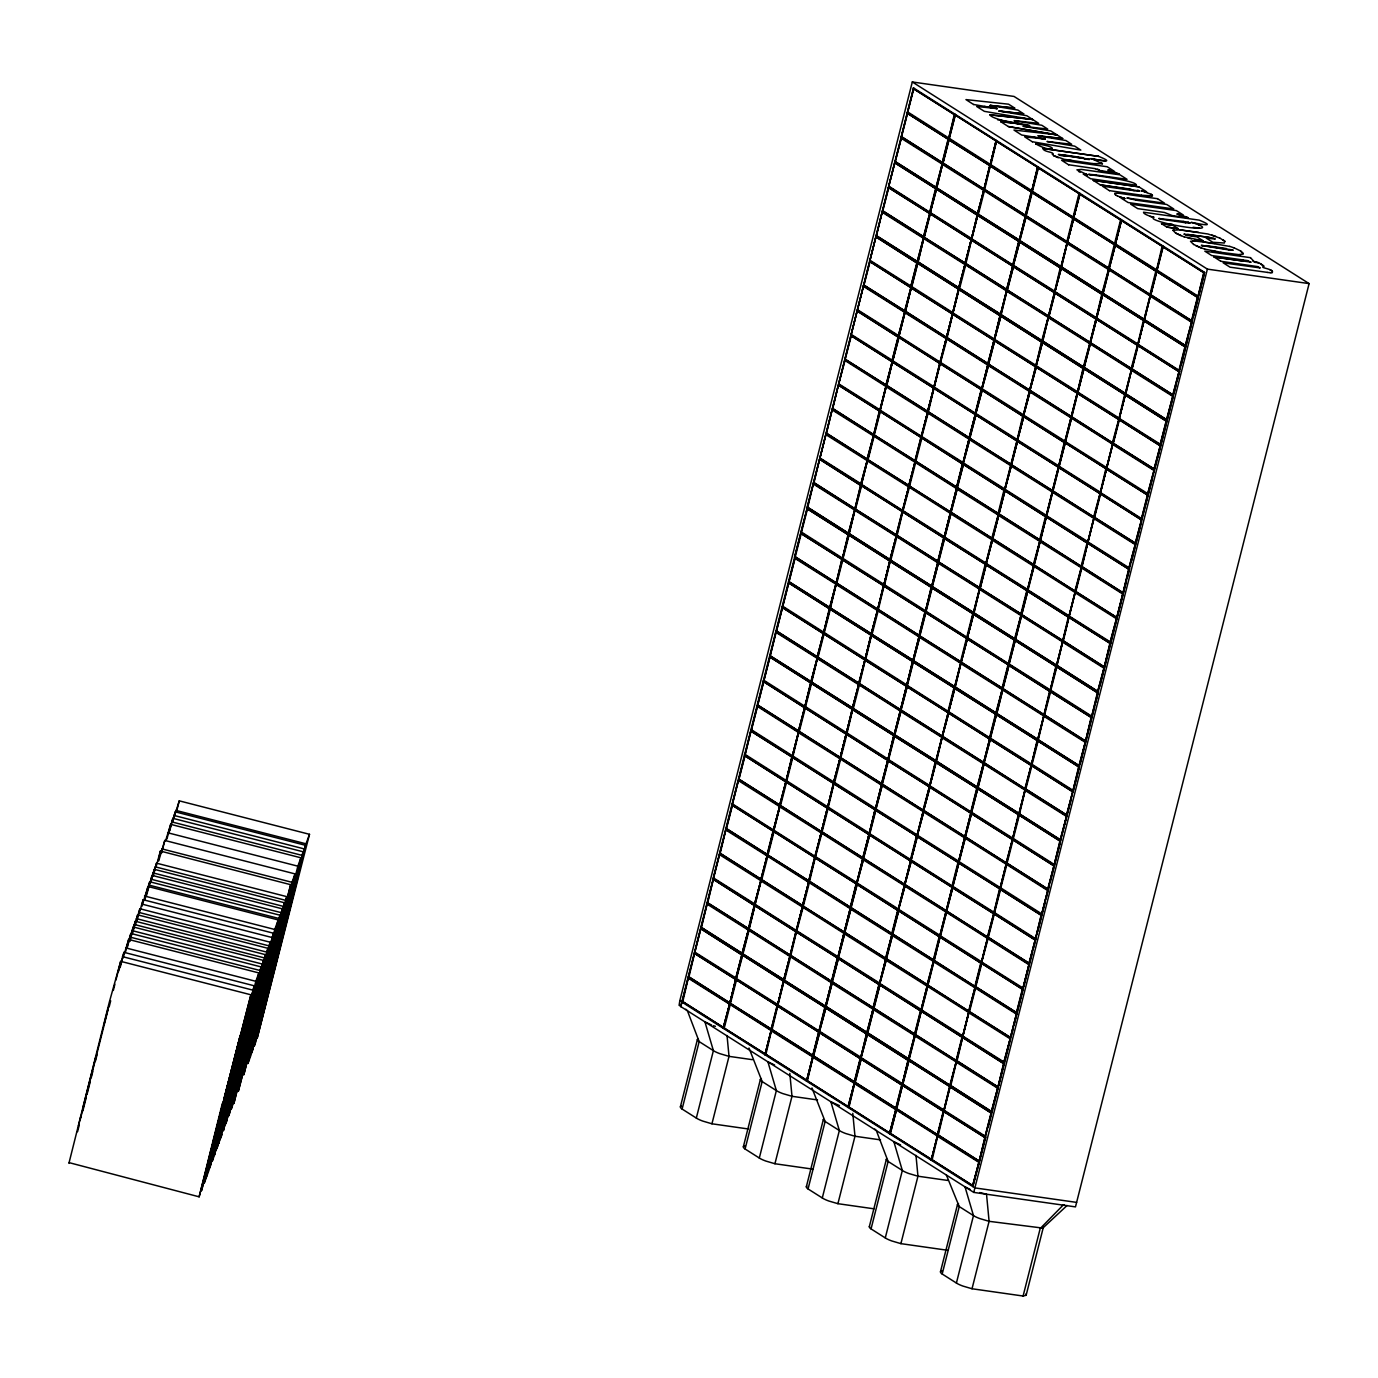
<?xml version="1.0" encoding="UTF-8"?>
<svg xmlns="http://www.w3.org/2000/svg" width="1378" height="1378" viewBox="0 0 1378 1378"><rect width="100%" height="100%" fill="white"/><g stroke="black" fill="none" stroke-linecap="round" stroke-linejoin="round"><path stroke-width="1.5" d="M68.9 1163.376L109.275 1002.323L120.678 961.344L250.917 994.795L199.138 1196.827L69.296 1162.688M199.138 1196.827L222.392 1103.227M78.443 1126.015L80.716 1116.714M158.47 860.13L160.399 851.07L290.741 884.71L247.73 1054.067L252.794 1033.466A1984.234 37.413 -75.6 0 1 275.187 944.981L281.198 921.796L253.879 1030.417M211.368 1148.46L208.509 1160.552L240.289 1035.205L223.667 1099.816M120.299 966.943L123.968 952.336L254.207 985.787L205.494 1179.792L204.168 1183.426L213.573 1146.065L201.481 1190.764L254.207 985.787M141.589 906.001L143.157 899.731L273.395 933.199L223.357 1130.821L232.761 1093.477L231.728 1096.302M243.286 1064.143L233.864 1103.52L286.745 896.63L156.506 863.162L153.096 875.047M83.266 1106.534L92.912 1068.381M93.428 1066.365L95.702 1057.391M80.113 1120.09L107.949 1010.057M77.564 1131.7L79.149 1125.464M82.835 1110.926L85.987 1098.455M87.038 1094.304L90.19 1081.851M91.241 1077.682L92.808 1071.464M95.444 1061.06L97.028 1054.842M109.12 1007.06L110.688 1000.824M113.323 990.438L114.891 984.202M115.941 980.051L120.678 961.344M123.055 957.934L128.654 939.469L258.892 972.937L208.956 1170.301L205.89 1178.672L255.843 981.308L258.892 972.937M125.501 951.94L128.654 939.469M126.948 947.358L130.858 933.457L261.097 966.908L242.218 1041.492L263.456 960.414L133.218 926.963L129.291 940.933M127.189 947.961L130.858 933.457M129.549 941.519L133.218 926.963M129.945 941.071L135.32 921.245L265.558 954.696L234.622 1076.786L267.883 948.305L137.645 914.854L132.564 933.147M132.701 931.58L135.32 921.245M136.077 921.072L137.645 914.854M135.406 924.81L139.884 908.739L270.105 942.207L218.861 1143.172L270.105 942.207M136.715 921.21L139.884 908.739M141.968 906.104L147.997 886.502L278.235 919.953L225.923 1123.811L274.756 929.478L278.235 919.953M144.931 898.594L147.997 886.502M144.879 899.524L149.72 881.765L279.958 915.216L249.022 1037.324L282.301 908.825L152.062 875.374L146.43 895.752M147.635 890.033L149.72 881.765M150.478 881.61L152.062 875.374M150.357 883.212L154.267 869.311L284.505 902.762L253.207 1026.438M151.666 879.612L154.267 869.311M153.354 875.667L156.506 863.162M158.677 860.957L164.809 840.442L295.047 873.91L243.785 1074.892L291.981 882.299L295.047 873.91M161.657 852.913L164.809 840.442M165.584 840.787L170.683 824.354L300.921 857.805L250.968 1055.169L247.919 1063.54L297.855 866.176L300.921 857.805M166.996 838.892L170.683 824.354M168.443 834.31L172.87 818.325L303.108 851.776L284.247 926.378L305.485 845.3L175.247 811.831L172.353 821.65M169.735 830.762L172.87 818.325M172.612 822.218L175.247 811.831M173.749 818.429L179.261 800.842L309.499 834.31L257.186 1038.151L297.424 879.112L296.322 882.144M176.711 810.936L179.261 800.842M213.504 1139.985L250.917 994.795M261.097 966.908L209.869 1167.803L232.934 1079.491L212.212 1161.378L213.521 1157.778L263.456 960.414M265.558 954.696L214.434 1155.264L248.66 1023.027L216.759 1148.908L217.948 1145.669L267.883 948.305M263.06 973.126L240.892 1060.285M279.958 915.216L228.851 1115.801L263.06 983.565L231.177 1109.445L232.348 1106.189L282.301 908.825M284.505 902.762L243.2 1066.589L286.745 896.63M303.108 851.776L251.881 1052.671L274.945 964.359L254.224 1046.264L255.533 1042.664L306.019 843.818L309.499 834.31M1076.614 1202.391L974.901 1187.905L679.819 1000.755L912.305 81.974L1014.036 96.443L1309.1 283.61L1075.477 1206.887L973.746 1192.401L680.766 1006.56L913.666 87.847M680.766 1006.56L707.327 903.296L998.206 1087.793L988.302 1126.911M748.736 928.772L707.396 902.762L713.304 879.388L707.706 902.797L748.736 928.772L754.541 905.398M720.298 853.395L761.242 879.353L720.212 853.378L725.81 829.969L713.167 878.527L1004.459 1063.075L715.371 879.732M726.085 829.16L1016.964 1013.657L726.085 829.16L795.003 558.211L788.991 581.568M807.095 508.74L848.021 534.698L842.526 558.124L848.331 534.733L807.095 508.74L794.451 557.28L1085.743 741.846L796.656 558.486M860.837 485.314L854.928 508.689L814.002 482.713L819.6 459.322L806.957 507.862L1098.249 692.428L1095.648 702.728M819.876 458.495L1110.754 643.009L819.876 458.495L888.379 187.494L929.719 213.521L923.708 236.861M1176.933 381.482L1179.534 371.182L888.655 186.685L901.298 138.127L895.287 161.484M1189.438 332.064L1192.039 321.763L901.16 137.266L913.39 88.657L954.73 114.684L948.719 138.024M682.782 1001.651L723.622 1027.609L682.782 1001.651L688.294 978.242L729.634 1004.252L723.312 1027.557L729.53 1004.235M735.783 979.534L729.875 1002.891L688.948 976.933L694.546 953.524L735.886 979.551L694.856 953.576M742.484 953.49L701.454 927.515L707.052 904.106L748.392 930.133L742.07 953.421L748.288 930.116M726.568 828.678L767.494 854.653L726.464 828.66L732.476 805.32L773.402 831.279L767.391 854.636M779.896 805.217L785.804 781.843L744.981 755.902L738.97 779.242L780 805.217L739.073 779.259M745.222 754.541L750.821 731.132L792.161 757.142L751.131 731.167M751.475 729.823L757.487 706.483L798.413 732.441L792.402 755.781M798.654 731.081L804.563 707.724L763.739 681.765L757.728 705.123L798.758 731.098L757.831 705.123M763.98 680.405L769.992 657.065L810.919 683.023L804.907 706.363M770.233 655.687L775.831 632.295L817.171 658.305L811.16 681.662L769.923 655.652L810.85 681.61L817.171 658.305M817.412 656.944L823.321 633.587L782.497 607.629L776.486 630.986L817.516 656.961L776.589 631.003M782.738 606.268L788.75 582.928L829.677 608.887L823.665 632.244M801.255 533.51L795.244 556.85L836.274 582.825L842.079 559.451L800.842 533.441L842.182 559.468M801.496 532.149L807.508 508.792M807.749 507.431L813.347 484.022L854.687 510.049L848.366 533.355L854.584 510.032M867.537 459.27L826.507 433.295L832.105 409.886L873.445 435.913L867.124 459.219L873.342 435.896M879.595 411.195L873.686 434.552L832.76 408.594L838.358 385.185L879.698 411.195L838.668 385.22M845.265 359.176L851.277 335.819L892.1 361.759L886.192 385.134L844.955 359.124L886.295 385.151M864.023 285.039L870.035 261.682L910.858 287.64L904.95 310.997L863.713 284.988L905.053 311.015M876.529 235.621L882.127 212.212L923.363 238.222L917.455 261.579L876.219 235.569L917.145 261.527L923.467 238.222M882.885 210.92L923.811 236.878L882.781 210.903L888.793 187.563M942.466 162.742L948.374 139.367L907.551 113.427L901.539 136.767L942.569 162.742L901.643 136.784M907.792 112.066L913.803 88.709M680.405 1106.758L697.457 1039.322M748.116 1128.944L711.944 1123.793L702.78 1121.089A17.552 3.29 14.2 0 1 696.338 1118.075L682.11 1109.049L699.163 1041.613L687.433 1010.797L685.848 1009.247M696.321 1118.075L713.391 1050.639L704.933 1021.89L711.616 1025.043M729.978 1002.908L735.473 979.482M736.231 978.191L694.891 952.181L700.799 928.806L741.726 954.782L735.818 978.139L742.036 954.816M748.323 928.72L754.231 905.363L713.304 879.388M760.828 879.302L767.15 855.996L725.81 829.969M767.081 854.584L772.989 831.227M779.586 805.165L785.908 781.86L744.981 755.902M791.747 757.09L786.252 780.516L745.326 754.558M798.344 731.029L804.666 707.724L763.739 681.765M810.505 682.954L805.01 706.38L764.084 680.422M817.102 656.91L823.424 633.604L782.497 607.629M829.263 608.835L823.768 632.244L782.842 606.286M836.274 582.825L841.769 559.416M855.032 508.706L860.527 485.28L819.6 459.322M873.79 434.57L879.285 411.144M885.882 385.082L892.203 361.777L851.277 335.819M892.548 360.433L851.208 334.406L857.116 311.049L898.043 337.007L892.134 360.381L898.353 337.059M904.64 310.963L910.961 287.657L870.035 261.682M911.306 286.297L869.966 260.287L875.874 236.913L916.801 262.888L910.892 286.245L917.111 262.922M923.398 236.827L929.719 213.521L888.379 187.494M935.559 188.752L929.65 212.109L888.724 186.151L894.632 162.793L935.972 188.803L929.961 212.16M942.156 162.69L948.064 139.333M913.39 88.657L954.317 114.615L948.822 138.041L907.895 112.083M754.989 904.071L713.649 878.044L719.557 854.687L760.897 880.697L754.576 904.002L760.794 880.697M761.138 879.336L767.046 855.979M773.644 829.918L779.552 806.561L738.315 780.551L732.407 803.908L773.334 829.883L779.655 806.578M786.149 780.499L792.057 757.142M835.826 584.169L829.918 607.526L788.681 581.516L829.608 607.474L835.929 584.169L794.589 558.159M861.284 483.988L819.944 457.961L825.853 434.604L867.193 460.631L860.871 483.936L867.089 460.614M879.939 409.834L885.847 386.477M898.8 335.732L857.461 309.706L863.369 286.348L904.709 312.358L898.387 335.664L904.605 312.341M942.121 164.085L936.213 187.442L894.977 161.433L935.903 187.408L942.225 164.103L900.885 138.076M755.161 905.794L796.208 931.769L790.283 955.126L749.253 929.151L754.868 905.759L723.45 1028.436L955.212 114.202L754.713 904.881M724.242 1028.005L730.254 1004.648L771.198 1030.606L765.772 1052.034M730.495 1003.287L736.507 979.947L777.45 1005.906L771.525 1029.263L730.185 1003.253L771.525 1029.263M743 953.869L749.012 930.512L789.956 956.487L784.03 979.844L742.69 953.817L784.03 979.844M761.862 879.75L802.788 905.708L761.758 879.732L767.77 856.393L808.714 882.351L803.288 903.761M768.011 855.032L774.023 831.675L814.966 857.633L809.041 881.007L767.701 854.98L809.041 881.007M786.528 782.256L780.516 805.613L821.546 831.589L827.472 808.214L786.528 782.256L827.368 808.197L821.546 831.589M786.769 780.895L792.781 757.538L833.724 783.514L827.799 806.871L833.311 783.445M793.022 756.178L798.637 732.786L839.977 758.796L833.656 782.101L839.977 758.796M805.286 708.12L799.274 731.477L840.304 757.452L846.23 734.095L805.286 708.12L846.126 734.078L840.304 757.452M805.527 706.759L811.539 683.419L852.482 709.377L847.057 730.788M811.78 682.058L817.395 658.65L858.632 684.659L852.414 707.965L858.735 684.659M859.562 681.369L864.988 659.959L824.044 634.001L818.032 657.34L859.062 683.316L818.136 657.358M824.285 632.623L830.297 609.283L871.24 635.241L865.315 658.615L870.827 635.189M830.538 607.922L836.153 584.513L877.493 610.54L871.172 633.846L877.493 610.54M842.802 559.864L836.79 583.204L877.82 609.179L883.746 585.822L842.406 559.795L883.746 585.822M843.043 558.503L849.055 535.146L889.999 561.122L884.073 584.479L889.585 561.053M849.296 533.786L854.911 510.377L896.251 536.404L889.93 559.709L896.251 536.404M855.549 509.085L861.56 485.728L902.504 511.686L896.578 535.06L855.238 509.033L896.578 535.06M868.054 459.649L874.065 436.309L915.009 462.267L909.084 485.642L867.744 459.615L909.084 485.642M874.307 434.948L880.318 411.591L921.262 437.567L915.336 460.924L873.996 434.897L915.336 460.924M886.915 385.547L927.842 411.505L886.812 385.53L892.427 362.121L933.664 388.131M946.6 337.369L952.525 314.012L946.6 337.369L905.57 311.394L911.185 287.985L952.422 313.995M911.823 286.676L917.834 263.336L958.778 289.294L952.853 312.668L958.365 289.242M959.105 287.95L918.179 261.992L923.691 238.566L965.031 264.593L958.709 287.899L965.031 264.593M924.328 237.257L930.339 213.917L971.18 239.858L965.358 263.232L924.018 237.223L965.358 263.232M936.833 187.839L942.449 164.43L983.789 190.457L977.467 213.762L983.789 190.457M949.097 139.781L943.086 163.138L984.116 189.113L990.041 165.739L948.701 139.729L990.041 165.739M949.339 138.42L955.35 115.08L996.294 141.038L990.369 164.395L995.881 140.969M711.944 1123.793L729.014 1056.358L727.033 1035.515M984.323 106.45L997.276 108.621L973.66 104.487M1062.696 138.592L1038.099 135.854L1062.714 138.523L1050.759 130.927L1022.976 126.259L1047.676 129.067L1041.837 125.277L1014.105 120.627L1038.685 123.365L1026.748 115.7L998.964 111.015L1023.665 113.84L1017.825 110.051L990.093 105.4L1014.69 108.07L1008.593 104.194L965.961 99.595L973.643 104.556M989.972 114.839L1032.604 119.421L989.972 114.839C993.383 122.625 1072.497 131.961 997.655 119.783M771.129 1029.211L777.037 1005.837M777.778 1004.562L736.438 978.535L742.759 955.23L783.29 981.136L777.778 1004.562L783.703 981.188L742.656 955.212M783.634 979.792L789.956 956.487M790.283 955.126L795.795 931.717L754.868 905.759M802.392 905.656L808.714 882.351M808.645 880.938L814.553 857.581M852.069 709.326L846.557 732.734L805.63 706.776M858.666 683.264L864.988 659.959L824.044 634.001M877.82 609.179L883.332 585.771M896.182 534.991L902.09 511.634M908.688 485.573L915.009 462.267M914.94 460.872L920.848 437.498M927.446 411.436L933.767 388.148L928.341 409.559M934.095 386.787L892.755 360.778L899.076 337.472L939.607 363.379L934.095 386.787L940.02 363.43L898.973 337.455M964.962 263.181L971.283 239.875L930.339 213.917M971.611 238.532L930.271 212.505L936.592 189.199L977.123 215.106L971.611 238.532L977.536 215.175L936.489 189.182M984.116 189.113L989.628 165.687M1008.386 126.518L1056.823 134.872L1008.369 126.587L1000.704 121.643L1021.287 123.848M796.536 930.426L802.461 907.068L761.121 881.042L755.196 904.399L796.139 930.374L802.461 907.068M815.294 856.289L821.219 832.932L779.879 806.905L773.954 830.279L814.898 856.238L821.219 832.932M902.831 510.342L908.757 486.985L867.417 460.958L861.491 484.333L902.435 510.291L908.757 486.985M921.589 436.206L927.515 412.849L886.175 386.822L880.249 410.196L921.193 436.154L927.515 412.849M940.847 360.14L946.273 338.712L904.933 312.703L899.007 336.06L939.951 362.018L946.273 338.712M805.045 1079.198L765.892 1054.377L771.404 1030.951L812.744 1056.978L806.836 1080.335M772.145 1029.659L813.089 1055.617L772.059 1029.642L777.657 1006.233L818.997 1032.26L777.967 1006.284M784.564 980.223L790.576 956.883L831.502 982.841L825.594 1006.198L784.254 980.189L825.181 1006.147M790.92 955.522L831.847 981.498L790.817 955.522L796.415 932.114L837.755 958.123L796.725 932.148M803.322 906.087L809.334 882.747L850.26 908.705L844.352 932.079L803.012 906.052L843.939 932.01M809.678 881.403L850.605 907.361L809.575 881.386L815.173 857.977L856.513 884.004L815.483 858.029M862.697 857.874L869.018 834.568L828.092 808.61L822.08 831.967L863.11 857.943L822.184 831.985M828.333 807.25L833.931 783.841L875.271 809.868L834.241 783.893M834.586 782.549L840.597 759.192L881.524 785.15L875.616 808.524L834.689 782.549M881.455 783.755L887.776 760.449L846.85 734.491L840.838 757.831L881.868 783.806L840.942 757.848M847.091 733.113L852.689 709.722L894.029 735.731L852.999 709.756M853.344 708.413L859.355 685.055L900.282 711.031L894.374 734.388L853.034 708.361L894.27 734.371M906.431 686.296L865.195 660.286L859.596 683.695L900.523 709.67M865.849 658.994L871.447 635.585L912.787 661.595L871.757 635.62M872.102 634.276L878.113 610.936L919.04 636.894L913.132 660.251L871.792 634.242L913.028 660.234M884.263 586.201L925.293 612.176L883.953 586.167L878.354 609.576L919.384 635.551L878.458 609.576M884.607 584.858L890.205 561.449L931.545 587.476L890.515 561.501M890.86 560.14L896.871 536.8L937.798 562.758L931.89 586.115L890.55 560.105L931.786 586.115M897.216 535.456L938.142 561.414L897.112 535.439L902.711 512.03L944.051 538.057L903.021 512.082M909.618 486.021L915.629 462.663L956.556 488.622L950.648 511.996L909.308 485.969L950.234 511.927M928.479 411.901L969.406 437.859L928.376 411.884L933.974 388.475L975.211 414.485M947.237 337.765L988.164 363.723L947.134 337.748L952.732 314.339L993.969 340.349M959.639 288.329L965.651 264.989L1006.577 290.947L1000.669 314.305L959.329 288.295L1000.566 314.287M965.995 263.629L1006.922 289.604L965.892 263.629L971.49 240.22L1012.727 266.212M978.397 214.193L984.409 190.853L1025.335 216.811L1019.427 240.168L978.087 214.158L1019.324 240.168M990.558 166.118L1031.588 192.11L990.248 166.083L984.65 189.492L1025.68 215.468L984.753 189.509M990.903 164.774L996.501 141.366L1037.841 167.393L996.811 141.417M743.379 1146.703L760.449 1079.267M813.227 1169.199L774.936 1163.738L765.772 1161.034A17.552 3.29 14.2 0 1 759.312 1158.02L776.365 1090.584L767.908 1061.835L774.608 1064.987M1032.811 119.628L984.357 111.342L976.675 106.485L997.276 108.621M1038.099 135.854L1065.849 140.504L1071.688 144.294L1046.987 141.486L1074.754 146.154L1080.834 150.099L1032.398 141.745M774.936 1163.738L791.988 1096.302L789.818 1073.376M812.675 1055.565L818.584 1032.208M824.836 1007.49L818.928 1030.847L778.002 1004.889L783.91 981.532L825.25 1007.542L784.22 981.567M831.434 981.429L837.342 958.072M850.192 907.31L856.1 883.935M874.858 809.816L869.363 833.225L828.436 807.267M893.616 735.68L888.121 759.106L847.194 733.13M900.626 709.67L906.535 686.313L865.608 660.355M912.374 661.543L906.879 684.969L865.952 659.011M918.971 635.482L924.879 612.125M931.132 587.407L925.637 610.833L884.71 584.875M937.729 561.363L943.637 537.988M956.487 487.226L962.395 463.869L921.882 437.963L915.87 461.303L956.9 487.278L915.974 461.32M968.992 437.808L975.314 414.502L934.387 388.527M981.153 389.733L975.245 413.09L934.318 387.132L940.227 363.775L981.567 389.785L940.537 363.809M987.75 363.671L994.072 340.366L953.145 314.408M994.313 339.005L953.076 312.995L958.985 289.638L999.911 315.596L994.416 339.022M1006.508 289.535L1012.83 266.23L971.903 240.272M1018.669 241.46L1012.761 264.834L971.835 238.859L977.743 215.502L1019.083 241.529L978.053 215.554M1025.266 215.416L1031.175 192.042M1037.427 167.341L1031.933 190.75L991.006 164.792M848.28 1106.672L807.043 1080.679L812.968 1057.305L807.353 1080.714L847.987 1106.637L854.308 1083.332L812.968 1057.305M813.296 1055.961L819.617 1032.656L813.606 1055.996L854.636 1081.988L813.709 1056.013M819.548 1031.244L825.87 1007.938L819.548 1031.244L860.888 1057.27L866.4 1033.844L825.474 1007.886M825.801 1006.543L832.123 983.237L826.111 1006.577L867.141 1032.553L826.214 1006.595M832.054 981.825L838.375 958.52L832.364 981.877L873.394 1007.852L832.467 981.894M844.232 933.75L885.572 959.777L879.646 983.134L838.306 957.124L844.628 933.819L838.616 957.159M844.559 932.406L850.881 909.101L844.869 932.458L885.899 958.433L844.972 932.458M850.812 907.706L857.133 884.4L851.122 907.74L892.152 933.716L851.225 907.757M857.064 882.988L863.386 859.683L857.064 882.988L898.404 909.015L904.33 885.641L862.99 859.631M904.261 884.245L863.317 858.27L869.639 834.965L910.582 860.94L904.657 884.297L863.627 858.322L869.639 834.965M916.422 836.17L910.514 859.527L869.57 833.569L875.495 810.195L916.835 836.222L875.495 810.195M881.748 785.494L923.088 811.521L917.162 834.879L875.822 808.852L882.144 785.546L876.132 808.903M923.019 810.109L882.075 784.151L888 760.777L929.34 786.804L923.019 810.109L882.385 784.185L888.397 760.845M929.564 785.443L888.328 759.433L894.253 736.076L935.593 762.086L894.253 736.076M935.817 760.725L894.58 734.732L900.902 711.427L894.89 734.767M941.777 735.973L900.833 710.014L907.155 686.709L948.098 712.667L942.173 736.041L901.143 710.049L907.155 686.709M953.938 687.898L948.03 711.272L907.086 685.297L913.011 661.94L954.351 687.966L913.011 661.94M954.575 686.606L913.338 660.596L919.66 637.291L913.648 660.63M925.913 612.573L919.901 635.93L960.931 661.905L919.591 635.878L925.516 612.521L966.856 638.548L925.516 612.521M972.696 613.778L966.788 637.136L925.844 611.177L931.769 587.803L973.109 613.83L931.769 587.803M938.022 563.102L979.362 589.112L973.436 612.487L932.096 586.46L938.418 563.154L932.406 586.511M938.349 561.759L979.689 587.769L938.349 561.759L944.274 538.385L985.615 564.412L944.274 538.385M950.527 513.684L991.867 539.694L985.942 563.068L944.602 537.041L950.923 513.736L944.912 537.076M950.854 512.323L957.176 489.018L951.165 512.375L992.194 538.35L951.268 512.392M957.107 487.623L963.429 464.317L957.417 487.657L998.447 513.632L957.521 487.674M963.36 462.905L969.681 439.599L963.36 462.905L1004.7 488.932L1010.625 465.575L969.285 439.548M969.612 438.204L975.934 414.899L1016.878 440.857L1010.952 464.214L969.612 438.204L1010.556 464.162M975.865 413.486L982.187 390.181L975.865 413.486L1017.205 439.513L1022.717 416.087L981.791 390.129M982.118 388.768L988.439 365.48L982.118 388.768L1023.458 414.795L1029.383 391.438L988.043 365.411M988.37 364.068L994.692 340.762L1035.636 366.72L1029.71 390.095L988.37 364.068L1029.314 390.026M994.623 339.35L1000.945 316.044L994.623 339.35L1035.963 365.377L1041.475 341.951L1000.549 315.993M1042.112 340.659L1000.876 314.649L1006.801 291.275L1001.186 314.684L1041.82 340.607L1048.141 317.302L1006.801 291.275M1007.129 289.931L1013.45 266.626L1054.394 292.584L1048.469 315.958L1007.129 289.931L1048.072 315.889M1013.381 265.231L1019.703 241.925L1013.381 265.231L1054.721 291.24L1060.233 267.832L1019.307 241.856M1060.871 266.522L1019.634 240.513L1025.955 217.207L1019.944 240.564M1032.208 192.507L1026.197 215.846L1067.227 241.822L1025.887 215.795L1031.812 192.438L1073.152 218.465L1031.812 192.438M1078.991 193.695L1073.083 217.052L1032.139 191.094L1038.065 167.737L1079.405 193.747L1038.065 167.737M1032.38 141.813L1024.715 136.87L1045.299 139.075L1021.649 135.01L1013.984 130.066L1056.599 134.717M1042.974 148.445L1098.645 156.369L1042.974 148.445C1043.146 152.166 1055.892 152.08 1052.241 154.284M869.88 833.604L875.891 810.264M888.638 759.485L894.649 736.128M907.396 685.348L913.407 661.991M926.154 611.212L932.165 587.872M938.659 561.793L944.671 538.453M969.923 438.238L975.934 414.899M988.681 364.102L994.692 340.762M1007.439 289.983L1013.45 266.626M1032.449 191.129L1038.461 167.789M1058.39 154.663L1089.74 159.366L1058.545 154.319M806.371 1186.647L823.424 1119.212A19.636 3.686 14.2 0 0 825.164 1121.52L839.357 1130.528A17.552 3.29 14.2 0 0 845.816 1133.56L854.98 1136.247L880.508 1139.882M874.083 1208.833L837.91 1203.683L828.746 1200.996A17.552 3.29 14.2 0 1 822.304 1197.964L808.059 1188.956L825.129 1121.503L811.969 1087.965M1095.389 168.667L1068.673 164.757M822.287 1197.964L839.357 1130.528L830.882 1101.797L839.426 1105.587M1095.992 174.903C1065.091 172.25 1138.073 179.519 1136.264 185.238L1090.618 178.744L1083.435 174.128L1087.363 174.73L1076.907 169.838L1081.454 169.425L1119.969 174.834L1127.049 179.329L1095.975 174.972M854.239 1081.919L860.148 1058.562L819.221 1032.604M866.745 1032.501L873.066 1009.196L831.726 983.169M872.997 1007.783L878.906 984.426L837.979 958.468M885.503 958.365L891.824 935.059L850.484 909.049M891.755 933.664L897.664 910.29L856.737 884.331M935.18 762.034L929.668 785.46M960.535 661.836L966.443 638.479M979.293 587.717L985.201 564.343M991.798 538.298L998.12 514.993L956.78 488.966M998.051 513.581L1003.959 490.224L963.033 464.248M1066.83 241.77L1072.739 218.396M889.843 1133.043L848.607 1107.034L854.515 1083.659L849.02 1107.085L889.533 1132.992L895.855 1109.686L854.515 1083.659M854.86 1082.316L861.181 1059.01L855.273 1082.385L896.2 1108.343L855.273 1082.385M861.112 1057.615L867.434 1034.31L861.112 1057.615L902.452 1083.625L907.947 1060.216L867.02 1034.241M867.365 1032.897L873.686 1009.592L867.778 1032.949L908.705 1058.924L867.778 1032.949M873.618 1008.179L879.939 984.874L874.031 1008.248L914.958 1034.206L874.031 1008.248M879.87 983.479L886.192 960.173L879.87 983.479L921.21 1009.488L927.118 986.131L885.778 960.121M886.123 958.761L892.444 935.455L886.536 958.83L927.463 984.788L886.536 958.83M892.376 934.06L898.697 910.755L892.789 934.112L933.716 960.07L892.789 934.112M898.628 909.342L904.95 886.037L898.628 909.342L939.968 935.369L945.876 911.995L904.536 885.985M945.808 910.6L904.881 884.642L911.202 861.336L952.129 887.294L946.221 910.651L905.191 884.676M957.968 862.525L952.06 885.882L911.134 859.924L917.042 836.567L958.382 862.576L917.042 836.567M917.386 835.206L923.708 811.9L917.386 835.206L958.726 861.233L964.634 837.876L923.294 811.849M964.566 836.463L923.639 810.505L929.961 787.2L970.887 813.158L964.979 836.515L923.949 810.54M976.726 788.388L970.818 811.763L929.892 785.787L935.8 762.43L977.14 788.457L935.8 762.43M977.381 787.079L936.144 761.087L942.052 737.712L936.558 761.138L977.071 787.045L983.392 763.739L942.052 737.712M983.324 762.327L942.397 736.369L948.719 713.063L989.645 739.021L983.737 762.396L942.707 736.42M995.484 714.252L989.576 737.626L948.65 711.668L954.558 688.294L995.898 714.321L954.558 688.294M996.139 712.96L954.902 686.95L960.81 663.593L955.316 687.002L995.829 712.908L1002.15 689.603L960.81 663.593M961.465 662.284L1002.495 688.259L961.155 662.232L967.063 638.875L1008.403 664.902L967.063 638.875M1014.242 640.133L1008.334 663.49L967.408 637.532L973.316 614.175L1014.656 640.184L973.316 614.175M1014.897 638.824L973.66 612.814L979.569 589.457L974.074 612.883L1014.587 638.789L1020.909 615.484L979.569 589.457M979.913 588.113L1021.253 614.123L979.913 588.113L985.821 564.739L1027.161 590.766L985.821 564.739M986.166 563.395L992.487 540.09L986.166 563.395L1027.506 589.422L1033.414 566.048L992.074 540.038M992.418 538.695L998.74 515.389L992.832 538.746L1033.758 564.704L992.832 538.746M998.671 513.977L1004.993 490.671L999.084 514.028L1040.011 540.004L999.084 514.028M1004.924 489.259L1011.245 465.953L1004.924 489.259L1046.264 515.286L1052.172 491.929L1010.832 465.902M1011.176 464.558L1017.498 441.253L1058.425 467.211L1052.516 490.568L1011.176 464.558L1052.103 490.516M1017.429 439.84L1023.751 416.535L1017.429 439.84L1058.769 465.867L1064.264 442.441L1023.337 416.483M1023.682 415.14L1030.003 391.834L1023.682 415.14L1065.022 441.149L1070.93 417.792L1029.59 391.765M1070.861 416.38L1029.934 390.422L1036.256 367.116L1077.183 393.074L1071.274 416.449L1030.244 390.474M1036.187 365.721L1042.509 342.416L1036.187 365.721L1077.527 391.731L1083.022 368.305L1042.095 342.347M1083.676 367.013L1042.44 341.003L1048.348 317.646L1042.853 341.055L1083.366 366.961L1089.688 343.656L1048.348 317.646M1048.692 316.285L1055.014 292.98L1095.941 318.955L1090.032 342.312L1048.692 316.285L1089.619 342.261M1054.945 291.585L1061.267 268.279L1054.945 291.585L1096.285 317.595L1101.78 294.186L1060.853 268.228M1102.434 292.877L1061.198 266.867L1067.106 243.51L1061.611 266.936L1102.124 292.842L1108.446 269.537L1067.106 243.51M1067.761 242.201L1108.79 268.176L1067.45 242.166L1073.359 218.792L1114.699 244.819L1073.359 218.792M1120.538 220.049L1114.63 243.406L1073.703 217.448L1079.611 194.091L1120.951 220.101L1079.611 194.091M911.202 861.336L904.881 884.642M917.455 836.618L911.134 859.924M929.961 787.2L923.639 810.505M936.213 762.482L929.892 785.787M948.719 713.063L942.397 736.369M954.971 688.363L948.65 711.668M967.477 638.927L961.155 662.232M973.729 614.226L967.408 637.532M980.326 588.165L986.235 564.808M1011.59 464.61L1017.498 441.253M1036.256 367.116L1029.934 390.422M1049.106 316.354L1055.014 292.98M1073.772 218.861L1067.45 242.166M1080.025 194.143L1073.703 217.448M1089.257 159.538L1084.848 159.021M1095.2 159.882C1076.321 154.87 1125.085 167.065 1098.645 156.369M1090.601 175.04L1089.74 174.541M1138.814 186.788L1093.167 180.363L1138.796 186.857L1146.014 191.353L1141.673 190.75L1151.147 194.281L1152.404 195.211L1151.491 196.262M837.91 1203.683L854.98 1136.247L852.793 1113.321M1114.836 172.181L1108.015 170.286C1123.225 175.661 1093.099 163.999 1119.332 174.024L1101.315 170.631M1131.08 189.234L1100.23 184.841L1139.761 191.025M1141.484 195.194L1109.497 190.646M1135.972 200.172L1166.701 204.478L1173.763 208.956L1128.117 202.532L1120.917 197.967L1124.844 198.518L1119.573 196.882M895.786 1108.274L901.694 1084.917L860.768 1058.959M908.291 1058.855L914.613 1035.55L873.273 1009.54M914.544 1034.155L920.452 1010.78L879.526 984.822M927.05 984.736L933.371 961.431L892.031 935.404M933.302 960.018L939.21 936.661L898.284 910.686M1002.082 688.208L1007.99 664.833M1020.84 614.071L1026.748 590.714M1033.345 564.653L1039.667 541.347L998.327 515.32M1039.598 539.935L1045.506 516.578L1004.579 490.62M1108.377 268.124L1114.285 244.767M958.606 862.921L999.946 888.931L958.606 862.921L889.671 1133.87L1121.434 219.636L1052.241 491.395M1052.396 492.256L1093.736 518.283L1087.81 541.64L1046.47 515.63L1052.396 492.256L958.451 862.042M896.372 1110.065L890.464 1133.422L931.494 1159.415L937.419 1136.04L896.475 1110.082L890.154 1133.388L931.39 1159.398M902.969 1084.004L908.877 1060.647L949.924 1086.622L908.98 1060.664L902.659 1083.969L943.999 1109.979L949.511 1086.57M915.13 1035.929L909.222 1059.303L949.855 1085.209L908.912 1059.251L914.837 1035.894L956.177 1061.921L949.855 1085.209M921.83 1009.885L927.739 986.527L968.682 1012.485L962.757 1035.86L921.417 1009.833L927.635 986.51M933.888 961.81L927.98 985.167L968.613 1011.09L927.67 985.115L933.595 961.758L974.935 987.785L968.613 1011.09M940.588 935.765L946.497 912.391L987.44 938.366L981.515 961.723L940.175 935.696L946.393 912.391M952.99 886.33L958.899 862.955L952.68 886.278L994.02 912.305L999.532 888.879M959.243 861.612L965.151 838.255L1006.198 864.23L1000.273 887.587L958.933 861.577L965.255 838.272M971.748 812.193L977.657 788.836L1018.704 814.811L977.657 788.836L971.438 812.142L1012.778 838.168L1018.29 814.742M978.001 787.475L983.909 764.118L1024.956 790.094L1019.031 813.468L977.691 787.441L1018.928 813.451M990.506 738.057L996.415 714.7L1037.462 740.675L996.415 714.7L990.196 738.022L1031.536 764.032L1037.048 740.623M996.759 713.356L1002.667 689.982L1043.714 715.957L1037.789 739.331L996.449 713.304L1037.686 739.314M1009.264 663.938L1015.173 640.563L1056.22 666.539L1015.173 640.563L1008.954 663.886L1050.294 689.913L1055.806 666.487M1015.517 639.22L1021.425 615.863L1062.472 641.838L1056.547 665.195L1015.207 639.168L1056.444 665.178M1028.126 589.818L1034.034 566.444L1074.978 592.419L1069.052 615.777L1027.712 589.75L1033.931 566.444M1040.183 541.726L1034.275 565.083L1074.909 591.007L1033.965 565.049L1039.89 541.675L1081.23 567.702L1074.909 591.007M1046.78 515.665L1052.689 492.308M1058.941 467.59L1053.033 490.964L1093.667 516.871L1052.723 490.912L1058.649 467.555L1099.885 493.548M1059.286 466.246L1065.194 442.889L1106.241 468.864L1065.297 442.906L1058.976 466.195L1100.316 492.222L1105.828 468.796M1065.642 441.546L1071.55 418.189L1112.494 444.147L1106.568 467.521L1065.228 441.494L1071.447 418.171M1077.699 393.471L1071.791 416.828L1112.425 442.751L1071.481 416.776L1077.407 393.419L1118.643 419.429M1078.044 392.11L1083.952 368.753L1124.999 394.728L1084.055 368.77L1077.734 392.075L1119.074 418.085L1124.586 394.676M1090.205 344.035L1084.297 367.409L1125.326 393.385L1131.252 370.01L1090.308 344.052L1083.986 367.358L1125.223 393.367M1096.457 319.334L1090.549 342.691L1131.579 368.667L1090.239 342.657L1096.561 319.351L1137.401 345.292L1131.183 368.615M1096.802 317.991L1102.71 294.616L1143.757 320.592L1102.813 294.634L1096.492 317.939L1137.832 343.966L1143.344 320.54M1103.055 293.273L1108.963 269.916L1150.01 295.891L1144.084 319.248L1102.745 293.221L1143.981 319.231M1115.56 243.854L1121.468 220.497L1162.515 246.473L1121.468 220.497L1115.25 243.803L1156.59 269.83L1162.102 246.404M978.104 787.493L984.013 764.135M996.862 713.373L1002.771 689.999M1015.62 639.237L1021.529 615.88M1103.158 293.29L1109.066 269.933M869.346 1226.609L886.416 1159.156M947.702 1250.294L900.902 1243.645L891.738 1240.941A17.552 3.29 14.2 0 1 885.279 1237.926L871.051 1228.9L888.121 1161.465L876.374 1130.649L874.789 1129.099M1137.642 190.198L1138.865 190.543M885.279 1237.909L902.332 1170.473L893.874 1141.742L900.575 1144.877M1150.13 216.415C1160.431 218.792 1143.447 215.381 1143.516 212.212L1199.187 220.135C1225.714 230.953 1176.674 218.568 1195.742 223.649M1157.451 198.69L1118.936 193.264M900.902 1243.645L917.955 1176.209L915.974 1155.35M1158.932 218.43L1160.862 219.119M1172.85 225.251L1161.499 223.701L1172.85 225.32L1178.207 228.645L1166.839 227.094L1178.19 228.714M937.35 1134.645L943.258 1111.271L902.332 1085.313L896.82 1108.739L937.35 1134.645L896.406 1108.67L902.624 1085.364L943.258 1111.271M956.108 1060.509L962.016 1037.152L921.09 1011.176L915.578 1034.602L956.108 1060.509L915.164 1034.551L921.382 1011.228L962.016 1037.152M974.866 986.372L980.774 963.015L939.848 937.057L934.336 960.466L974.866 986.372L933.922 960.414L940.14 937.092L980.774 963.015M987.371 936.954L946.428 910.996L952.749 887.69L946.738 911.03L987.371 936.954L993.693 913.648L952.353 887.621L993.59 913.631M1006.129 862.817L965.186 836.859L971.507 813.554L965.496 836.911L1006.129 862.817L1012.451 839.512L971.111 813.502L1012.348 839.512M1024.888 788.698L983.944 762.723L990.265 739.418L984.254 762.775L1024.888 788.698L1031.209 765.393L989.869 739.366L1031.106 765.376M1043.646 714.562L1002.702 688.604L1009.023 665.298L1003.012 688.638L1044.042 714.614L1049.554 691.205L1008.627 665.229L1049.554 691.205M1062.404 640.425L1021.46 614.467L1062.8 640.494L1068.312 617.068L1027.385 591.11L1068.312 617.068M1081.162 566.289L1087.07 542.932L1046.143 516.974L1040.631 540.4L1081.162 566.289L1040.218 540.331L1046.436 517.008L1087.07 542.932M1093.667 516.871L1099.988 493.565L1059.045 467.607M1112.425 442.751L1118.747 419.446L1077.803 393.471M1149.941 294.479L1108.997 268.521L1115.319 245.215L1109.307 268.555L1149.941 294.479L1155.849 271.121L1114.923 245.163L1155.849 271.121M1035.481 938.642L1041.389 915.285L1000.152 889.275L931.235 1160.224L1162.998 245.99L1000.015 888.397M932.131 1159.811L972.954 1185.752L932.131 1159.811L937.626 1136.385L978.966 1162.395L972.644 1185.7L978.862 1162.395M985.115 1137.677L979.207 1161.034L938.28 1135.076L943.878 1111.667L985.218 1137.694L944.188 1111.719M991.815 1111.633L950.786 1085.657L956.384 1062.249L997.724 1088.275L991.402 1111.581L997.62 1088.258M969.544 1011.521L975.555 988.181L1016.482 1014.139L1010.574 1037.496L969.234 1011.486L1010.16 1037.445M975.9 986.82L1016.826 1012.796L975.796 986.82L981.808 963.463L1022.734 989.421L1016.723 1012.778M1029.228 963.36L1035.136 939.985L994.313 914.045L988.302 937.402L1029.332 963.377L988.405 937.402M994.554 912.684L1000.566 889.327M1000.807 887.966L1006.818 864.626L1047.745 890.584L1041.734 913.941M1047.986 889.223L1053.894 865.866L1013.071 839.908L1007.06 863.265L1048.09 889.241L1007.163 863.283M1013.312 838.547L1019.324 815.208L1060.25 841.166L1054.239 864.506M1019.565 813.847L1025.163 790.438L1066.503 816.448L1060.492 839.805L1019.255 813.795L1060.182 839.753L1066.503 816.448M1066.744 815.087L1072.652 791.73L1031.829 765.789L1025.818 789.129L1066.848 815.104L1025.921 789.146M1032.07 764.411L1038.082 741.071L1079.008 767.029L1072.997 790.386M1038.323 739.71L1043.921 716.302L1085.261 742.329L1079.25 765.668L1038.013 739.659L1078.94 765.634L1085.261 742.329M1050.587 691.653L1044.576 714.993L1085.606 740.968L1091.41 717.593L1050.174 691.584L1091.514 717.611M1050.828 690.292L1056.84 666.935L1097.766 692.91L1091.755 716.25L1097.353 692.841M1057.081 665.574L1062.679 642.165L1103.916 668.175L1097.698 691.498L1104.019 668.192M1069.242 617.499L1110.272 643.474L1068.932 617.465L1063.334 640.873L1104.26 666.831L1110.168 643.474M1075.839 591.438L1081.851 568.098L1122.777 594.056L1116.869 617.43L1075.529 591.403L1116.456 617.361M1128.926 569.338L1123.018 592.695L1082.092 566.737L1087.69 543.328L1129.03 569.355L1088 543.38M1094.597 517.318L1100.609 493.961L1141.432 519.919L1135.524 543.276L1094.287 517.267L1135.627 543.294M1113.355 443.182L1119.367 419.842L1160.19 445.783L1154.282 469.14L1113.045 443.148L1154.385 469.157M1125.86 393.763L1131.459 370.355L1172.799 396.382L1166.477 419.687L1125.55 393.712L1166.787 419.722L1172.695 396.364M1132.216 369.063L1173.143 395.021L1132.113 369.046L1138.125 345.706L1178.948 371.647L1173.04 395.021M1144.618 319.627L1150.217 296.218L1191.557 322.245L1185.545 345.585L1144.308 319.593L1185.235 345.551L1191.557 322.245M1191.798 320.885L1197.706 297.527L1156.883 271.569L1150.871 294.926L1191.901 320.902L1150.975 294.926M1157.124 270.209L1163.135 246.869L1204.062 272.827L1198.05 296.167L1157.227 270.226M1180.791 215.037L1177.105 214.021L1183.375 215.054L1176.312 210.576L1130.649 204.151L1137.728 208.629L1164.462 212.47L1172.316 215.605L1188.387 217.827L1186.441 216.88M1188.198 222.22L1190.265 223.202L1185.39 222.788M1209.298 237.378L1183.891 234.105L1186.372 235.207M940.485 1271.722L957.555 1204.286M1194.76 239.6L1203.166 240.823L1184.339 236.913M1025.938 1294.011A19.757 3.703 14.2 0 1 1026.024 1295.303L1023.096 1296.026L972.024 1288.757L962.86 1286.053A17.552 3.29 14.2 0 1 956.418 1283.039L942.19 1274.013L959.243 1206.577L946.255 1174.693M1228.487 249.849L1201.65 245.525M979.31 1161.051L984.805 1137.625M985.563 1136.35L944.223 1110.323L950.131 1086.966L991.058 1112.924L985.149 1136.282L991.368 1112.959M998.068 1086.915L1003.563 1063.506L962.636 1037.548L957.038 1060.939L998.068 1086.915L1003.873 1063.54M1016.413 1012.727L1022.321 989.37M1028.918 963.308L1035.24 940.003L994.313 914.045M1000.152 889.275L1041.079 915.233L1035.584 938.659L994.658 912.701M1047.676 889.189L1053.998 865.884L1013.071 839.908M1059.837 841.114L1054.342 864.523L1013.416 838.565M1066.434 815.053L1072.756 791.747L1031.829 765.789M1078.595 766.978L1073.1 790.404L1032.174 764.428M1085.606 740.968L1091.1 717.559M1104.364 666.849L1109.858 643.423M1123.122 592.712L1128.616 569.286M1135.214 543.225L1141.535 519.937L1100.609 493.961M1147.374 495.167L1141.466 518.524L1100.54 492.566L1106.448 469.192L1147.788 495.219L1106.758 469.243M1153.972 469.106L1160.293 445.8L1119.367 419.842M1160.638 444.457L1119.298 418.43L1125.206 395.073L1166.132 421.031L1160.224 444.388L1166.443 421.065M1172.73 394.969L1179.051 371.664L1138.125 345.706M1184.891 346.894L1178.982 370.251L1138.056 344.293L1143.964 320.936L1185.304 346.963L1179.292 370.303M1191.488 320.833L1197.396 297.476M1203.649 272.758L1198.154 296.184M1004.321 1062.214L962.981 1036.187L968.889 1012.83L1010.229 1038.857L1003.907 1062.162L1010.126 1038.84M1010.47 1037.479L1016.378 1014.122M1022.976 988.06L1028.884 964.703M1110.616 642.131L1069.276 616.121L1075.185 592.747L1116.524 618.774L1110.203 642.079L1116.421 618.756M1116.766 617.413L1122.674 594.039M1129.374 567.994L1088.034 541.985L1093.943 518.61L1135.283 544.637L1128.961 567.943L1135.179 544.62M1141.776 518.559L1147.685 495.202M1148.132 493.875L1106.792 467.848L1112.701 444.491L1154.041 470.501L1147.719 493.806L1153.937 470.501M978.931 1163.979L972.782 1186.579L1204.544 272.344L1198.808 294.995M979.448 1161.93L688.156 977.364L979.448 1161.93L985.701 1137.212L943.741 1110.806M998.723 1085.743L1010.711 1038.375L719.833 853.878M1011.228 1036.308L1013.312 1028.074M1014.363 1023.957L1023.217 988.956L732.338 804.442M1023.733 986.889L1032.604 951.888M1033.638 947.771L1035.722 939.538L744.43 754.972L1035.722 939.538M1037.806 931.287L1045.11 902.469M1046.143 898.353L1049.278 885.985M1050.312 881.868L1060.216 842.75M1060.319 840.632L1071.154 799.498M1073.238 791.265L781.946 606.699L1073.238 791.265L1079.491 766.564L788.612 582.05M1080.007 764.497L1091.996 717.128L800.704 532.58L840.856 557.849M1092.513 715.079L1094.597 706.845M1099.816 686.244L1117.007 618.291L826.128 433.794M1117.524 616.242L1126.394 581.223M1127.428 577.106L1129.512 568.873L838.634 384.376M1131.596 560.639L1141.501 521.504M1142.017 519.454L850.726 334.888L1141.604 519.403L1152.439 478.269M1154.523 470.036L863.231 285.47L1154.109 469.967L1156.607 461.802M1157.658 457.668L1173.281 395.899L965.1 264.059M1173.798 393.832L1175.882 385.599M1181.101 365.015L1185.786 346.481L894.908 161.967M1186.303 344.414L1188.387 336.18M1193.606 315.596L1198.292 297.062L907 112.496L1113.372 243.2M973.746 1192.401L1207.386 269.123L912.305 81.974M1242.99 261.045L1213.984 256.997L1250.862 262.096M956.401 1283.039L973.471 1215.603L965.013 1186.854L970.009 1189.352M1259.957 267.952L1258.08 266.677L1220.856 261.286M1232.793 249.969L1201.375 245.301L1202.391 245.956M972.024 1288.757L989.094 1221.321L986.527 1194.226L979.741 1192.556M1250.449 257.669L1204.82 251.175L1211.675 255.533L1243.335 259.977M1263.712 265.851C1250.966 257.014 1259.716 267.969 1250.466 257.617M1023.096 1296.026L1040.166 1228.59L1063.11 1205.13L1064.453 1205.095M1026.197 1295.027L1043.267 1227.591M118.715 971.094L123.968 952.336M139.488 912.288L143.157 899.731M273.395 933.199L220.687 1138.159L221.996 1134.559M253.104 1035.016L238.291 1091.376L290.637 884.521M104.142 1024.061L106.709 1013.967M107.226 1011.952L108.259 1008.007M155.955 867.158L160.399 851.07M1102.434 163.741L1092.547 163.603M1052.568 153.75L1053.498 155.611L1058.304 157.764M748.995 1048.021L762.155 1081.558L745.085 1148.994L759.312 1158.02M1043.06 1227.85L1067.054 1205.509M697.974 1038.823L697.664 1039.046A19.757 3.703 14.2 0 0 699.18 1041.613L713.391 1050.639A17.552 3.29 14.2 0 0 719.85 1053.653L729.014 1056.358L752.422 1059.682M1184.322 236.982L1175.658 233.089L1172.936 230.298L1179.947 229.816L1198.636 232.382M1172.919 230.367L1173.849 229.764M1193.624 244.492L1190.506 241.305L1194.881 240.771M681.369 1106.069L680.921 1106.258A19.636 3.686 14.2 0 0 682.127 1109.049M761.414 1078.578L760.639 1078.991A19.757 3.703 14.2 0 0 762.155 1081.558L776.365 1090.584A17.552 3.29 14.2 0 0 782.825 1093.598L791.988 1096.302L817.533 1099.937M958.52 1203.597L957.744 1204.01A19.757 3.703 14.2 0 0 959.26 1206.577L973.471 1215.603A17.552 3.29 14.2 0 0 979.93 1218.617L989.094 1221.321L1042.75 1228.091A19.636 3.686 14.2 0 0 1043.008 1226.558M1271.98 272.723C1275.804 269.33 1259.354 267.763 1263.385 266.815M1153.076 217.586L1154.023 217.19M1152.456 195.865L1141.466 195.263M744.947 1145.859L743.896 1146.203A19.636 3.686 14.2 0 0 745.102 1149.011M942.052 1270.878L941.002 1271.222A19.636 3.686 14.2 0 0 942.207 1274.013M1233.086 250.262L1228.47 249.918M1114.75 193.282L1118.953 193.196M1220.925 252.329L1238.994 254.654L1243.232 254.086L1240.631 250.968L1233.81 247.696M1250.845 262.164L1247.676 260.683M1270.223 272.741L1271.997 272.655M1153.11 218.585C1159.346 224.269 1219.185 233.605 1198.016 224.407M1238.994 254.654L1240.837 254.689M1192.676 240.771L1214.896 243.424M1267.209 272.431L1270.24 272.672M1146.53 195.883L1149.7 196.21M1000.686 121.712L1021.27 123.917M990.093 105.4L1014.673 108.139M998.964 111.015L1023.665 113.84M1179.93 229.885L1208.006 234.002L1219.702 238.049M1134.008 190.732L1139.778 190.974M1259.974 267.883L1223.164 262.819L1230.037 267.177L1267.226 272.362M1193.107 227.301L1199.583 228.162M949.442 138.437L990.369 164.395M1063.024 154.853L1082.695 157.66M1092.53 159.056L1105.707 160.933M1053.515 155.542L1064.178 159.314L1092.565 163.534M901.16 137.266L1192.039 321.763M943.189 163.138L983.72 189.044M1134.025 190.664L1102.417 186.168L1109.479 190.715M1183.254 221.358L1158.915 218.499M1185.407 222.719L1160.844 219.188M888.655 186.685L1179.534 371.182M1187.75 234.381L1213.346 238.067L1215.293 239.066L1206.112 238.032L1212.795 242.27L1224.319 243.028L1224.87 241.253L1222.872 239.703M1191.419 236.12L1196.879 236.827L1203.166 240.892M1203.183 241.822L1229.727 246.438M1205.819 245.611L1226.42 248.54M1114.768 244.285L1154.936 269.554M1019.634 240.513L1060.974 266.54L1066.899 243.165L1025.559 217.156M1207.386 269.123L1309.1 283.61M1156.331 270.639L1196.483 295.908M923.536 237.688L963.704 262.957M876.15 236.103L1166.615 420.548M1060.233 267.832L1019.599 241.908M918.179 261.992L959.002 287.933M916.801 262.888L876.184 236.964M1101.78 294.186L1061.163 268.262M911.926 286.693L952.853 312.668M911.03 287.124L951.199 312.393M999.911 315.596L959.295 289.673M952.594 313.478L992.746 338.747M905.673 311.411L946.204 337.317M857.392 310.239L1147.857 494.685M1041.475 341.951L1000.841 316.044M994.141 339.832L1160.776 445.318L869.484 260.752L909.635 286.021M898.043 337.007L857.426 311.101M1083.022 368.305L1042.405 342.399M1173.281 395.899L881.989 211.334L922.14 236.603M844.886 359.658L1135.351 544.103M1166.132 421.031L1125.516 395.107M1023.199 415.605L1079.887 193.282L848.125 1107.499L1023.647 416.518L1064.264 442.441M1022.717 416.087L982.083 390.163M832.863 408.611L873.376 434.501M826.611 433.312L867.124 459.219M962.395 463.869L921.779 437.946M1003.959 490.224L963.325 464.3M860.527 485.28L819.91 459.356M814.105 482.731L854.618 508.637M1045.506 516.578L1004.889 490.654M1082.195 566.754L1122.708 592.661M801.6 532.149L842.526 558.124M843.147 558.521L884.073 584.479M842.251 558.934L1048.641 689.637M795.347 556.867L835.86 582.773M932.096 586.46L973.436 612.487M836.894 583.221L877.424 609.128M1020.977 614.95L1061.146 640.219M1063.437 640.873L1103.95 666.78M1062.541 641.304L1102.693 666.573M1104.501 667.71L813.209 483.161L1019.582 613.847M824.389 632.64L865.315 658.615M913.338 660.596L954.678 686.606L960.604 663.249L919.264 637.222M1050.932 690.309L1091.858 716.267M1050.036 690.722L1090.187 715.992M817.24 657.771L857.409 683.04M769.854 656.186L1060.733 840.683M859.7 683.712L900.213 709.618M858.804 684.125L898.956 709.394M1044.679 715.01L1085.192 740.916M900.351 710.497L1066.985 815.983L775.693 631.417L815.845 656.686M894.58 734.732L935.92 760.742L941.846 737.385L900.506 711.358M799.378 731.494L839.908 757.4M798.413 732.441L792.505 755.799L751.578 729.84M751.096 730.323L1041.561 914.768M887.845 759.915L928.014 785.184M793.125 756.195L834.052 782.153M929.409 786.27L1054.48 865.401L763.188 680.835L886.45 758.83M786.872 780.913L827.799 806.871M738.591 779.741L1029.056 964.187M780.62 805.613L821.15 831.52M1047.745 890.584L1041.837 913.941L1000.91 887.983M897.664 910.29L857.03 884.383M754.231 905.363L713.615 879.44M939.21 936.661L898.594 910.737M749.356 929.168L789.887 955.075M701.54 927.532L742.07 953.421M701.058 927.997L991.54 1112.442M741.726 954.782L701.109 928.858M878.906 984.426L838.272 958.502M735.955 979.017L776.124 1004.286M689.034 976.95L729.565 1002.857M920.452 1010.78L879.836 984.874M777.519 1005.372L817.671 1030.641M679.819 1000.755L679.096 1005.303L681.163 1006.629M866.4 1033.844L825.766 1007.938M819.066 1031.726L942.345 1109.703M1003.563 1063.506L962.946 1037.582M771.198 1030.606L765.272 1053.981L723.932 1027.954L765.169 1053.963M957.142 1060.957L997.655 1086.863M956.246 1061.37L996.397 1086.656M907.947 1060.216L867.33 1034.292M860.148 1058.562L819.514 1032.639M765.892 1054.377L806.733 1080.318M950.889 1085.675L991.402 1111.581M901.694 1084.917L861.078 1058.993M991.058 1112.924L950.441 1087.001M985.701 1137.212L694.409 952.646L734.56 977.915M938.384 1135.093L978.897 1160.999M947.754 1180.446L917.955 1176.209L908.791 1173.505A17.552 3.29 14.2 0 1 902.349 1170.473L888.121 1161.465A19.636 3.686 14.2 0 1 886.588 1158.898M1243.318 260.046L1247.693 260.614M1204.889 249.16L1220.942 252.26M1067.537 159.917L1071.998 160.606M1168.062 223.684L1172.54 224.373M1135.989 200.103L1126.877 197.984L1164.531 203.169L1157.468 198.621M1083.418 174.179L1087.345 174.799L1084.503 173.99M1060.302 155.421L1065.625 156.282M1183.237 221.427L1188.215 222.151M1186.355 235.276L1191.436 236.051M1211.589 250.779L1215.517 251.451M1032.346 136.904L1045.282 139.144M1095.372 168.719L1103.244 171.802M1187.991 237.981L1191.625 238.894M1177.105 214.021L1186.424 216.949M175.781 810.367L306.019 843.818M173.938 815.431L304.176 848.9M171.595 821.856L301.834 855.307M167.616 832.725L297.855 866.176M161.743 848.848L291.981 882.299M155.18 866.814L285.418 900.265M152.975 872.877L283.196 906.328M150.684 879.13L280.923 912.58M148.548 884.986L278.787 918.437M144.518 896.01L274.756 929.478M141.607 904.02L271.845 937.471M138.558 912.339L268.796 945.808M136.284 918.592L266.522 952.043M134.148 924.449L264.387 957.899M131.909 930.563L262.147 964.014M129.566 936.971L259.805 970.439M125.605 947.857L255.843 981.308M122.401 956.625L252.639 990.076M1141.673 190.75L1147.323 192.472M1252.998 261.338L1258.82 263.215M1124.827 198.587L1117.558 196.02M1092.547 158.987L1102.417 163.81M1204.872 249.229L1195.915 245.715M1097.388 169.201L1099.368 169.838M1229.744 246.369L1233.792 247.764M713.459 1025.697L715.423 1026.334M1211.744 235.001L1215.827 236.379M1195.76 223.581L1199.859 225.303M1201.513 248.161L1193.641 244.423M1181.084 235.741L1175.675 233.02M1270.034 269.847L1271.67 270.725M1261.008 264.059L1263.936 266.454M1219.719 237.981L1224.853 241.305M1078.457 171.354L1080.059 172.233M1115.939 195.142L1117.541 196.089M1114.302 171.32L1107.24 166.755L1061.611 160.261L1068.656 164.826M1093.185 180.294L1100.23 184.841M1161.516 223.632L1166.839 227.094M1214.001 256.928L1220.839 261.338M913.252 87.779L1204.544 272.344M955.247 115.063L996.294 141.038M1163.032 246.851L1204.062 272.827M907.447 113.409L948.477 139.385M1156.779 271.552L1197.809 297.527M977.863 213.814L936.523 187.804L977.76 213.797M894.942 162.828L935.972 188.803M1144.274 320.971L1185.201 346.946M1096.561 319.351L1137.505 345.31M1013.054 266.574L1054.291 292.584M1054.601 292.928L1095.837 318.938M917.731 263.319L958.778 289.294M911.581 288.054L950.734 312.875M994.296 340.711L1035.533 366.703M1035.843 367.065L1077.079 393.074M892.823 362.173L933.767 388.148M975.538 414.83L1016.775 440.839M1017.085 441.201L1058.321 467.194M880.215 411.591L921.262 437.567M861.457 485.711L902.504 511.686M848.951 535.129L889.999 561.122M1056.737 666.918L1097.766 692.91M871.568 633.897L830.228 607.87L871.464 633.88M788.647 582.911L829.677 608.887M830.193 609.265L871.24 635.241M1037.978 741.054L1079.008 767.029M906.758 686.657L947.995 712.65M948.305 713.012L989.542 739.021M852.81 708.034L811.47 682.007L852.706 708.016M769.889 657.048L810.919 683.023M811.435 683.402L852.482 709.377M1019.22 815.19L1060.25 841.166M846.85 734.491L886.002 759.312M888 760.777L929.237 786.786M929.547 787.148L970.784 813.141M792.677 757.538L833.724 783.514M828.092 808.61L869.018 834.568M869.242 834.913L910.479 860.923M910.789 861.267L952.026 887.277M732.373 805.303L773.402 831.279M773.919 831.657L814.966 857.633M981.704 963.446L1022.734 989.421M707.327 903.296L954.851 1060.285M736.403 979.93L777.45 1005.906M1240.613 251.037L1243.318 253.431M1100.798 162.277L1101.935 163.104M1114.768 194.246L1115.922 195.211M1151.147 194.281L1152.387 195.28M871.068 1228.9A19.757 3.703 14.2 0 1 869.535 1226.334M808.094 1188.956A19.636 3.686 14.2 0 1 806.853 1186.148M243.854 1025.732L221.686 1112.873L243.854 1025.732M845.024 360.536L838.702 383.842L880.042 409.852L885.951 386.495L845.024 360.536M996.363 140.504L765.014 1054.79L996.363 140.504M803.081 907.465L796.76 930.753L838.1 956.78L844.008 933.423L803.081 907.465M821.839 833.328L815.518 856.634L856.858 882.643L862.766 859.286L821.839 833.328M909.377 487.381L903.055 510.687L944.395 536.697L950.303 513.339L909.377 487.381M928.135 413.245L921.813 436.55L963.153 462.577L969.061 439.203L928.135 413.245M946.893 339.109L940.571 362.414L981.911 388.441L987.819 365.084L946.893 339.109M1035.722 143.846C1053.67 154.284 1061.732 146.516 1035.705 143.915M1037.91 166.859L806.561 1081.144L1037.91 166.859M1027.678 591.145L1021.77 614.502L1027.781 591.162M988.06 938.762L981.739 962.068L1023.079 988.078L1028.987 964.721L988.06 938.762M832.381 409.077L1123.259 593.591L832.381 409.077M807.852 507.449L848.676 533.389L807.852 507.449M849.399 533.803L890.222 559.744L849.399 533.803M1057.184 665.591L1098.008 691.532L1057.184 665.591M757.349 705.605L1048.227 890.102L757.349 705.605"/></g></svg>
